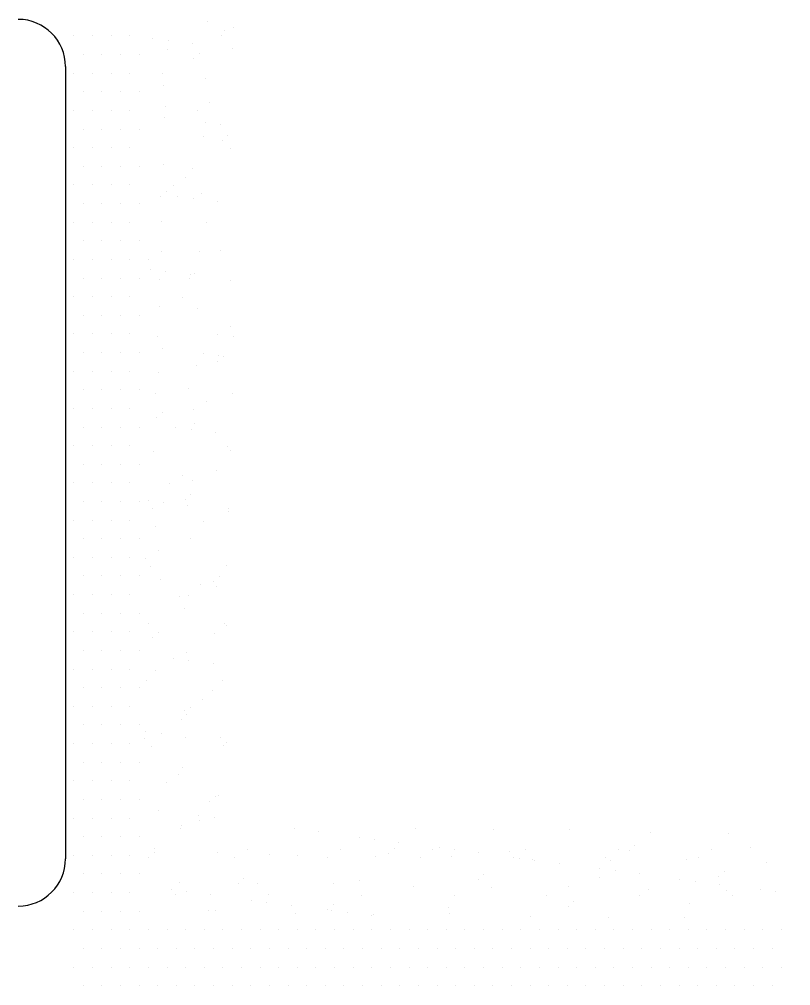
# Model space of a CAD drawing. Header units: millimetres. Extents: x -6300 to 1991, y -4770 to 4545.
# Drawn here: x 1500.626 to 1501.278, y 96.277 to 97.095 of the extents above; entities that cross this region are included whole.
import ezdxf

# ---------------------------------------------------------------- set-up
doc = ezdxf.new("R2010")
doc.units = ezdxf.units.MM
doc.header["$LTSCALE"] = 20
doc.header["$MEASUREMENT"] = 0
doc.linetypes.add('CONTINU', pattern=[0])
doc.linetypes.add('DASHDOT2', pattern=[0.5, 0.25, -0.125, 0, -0.125])
doc.layers.get('0').update_dxf_attribs({"linetype": 'CONTINUOUS'})
doc.layers.add('COTA', color=7, linetype='CONTINUOUS')
doc.layers.add('E-Lay-9', color=9, linetype='CONTINUOUS', lineweight=9)

# ---------------------------------------------------------------- blocks, each defined once
blk = doc.blocks.new('*X213')
at = {"color": 0}
for p, q in [((10.809375, 42.54375), (10.809375, 42.54375)), ((10.828125, 42.54375), (10.828125, 42.54375)), ((10.846875, 42.54375), (10.846875, 42.54375)), ((10.865625, 42.54375), (10.865625, 42.54375)), ((10.884375, 42.54375), (10.884375, 42.54375)), ((10.903125, 42.54375), (10.903125, 42.54375)), ((10.921875, 42.54375), (10.921875, 42.54375)), ((10.940625, 42.54375), (10.940625, 42.54375)), ((10.959375, 42.54375), (10.959375, 42.54375)), ((10.978125, 42.54375), (10.978125, 42.54375)), ((10.996875, 42.54375), (10.996875, 42.54375)), ((11.015625, 42.54375), (11.015625, 42.54375)), ((11.034375, 42.54375), (11.034375, 42.54375)), ((11.053125, 42.54375), (11.053125, 42.54375)), ((11.071875, 42.54375), (11.071875, 42.54375)), ((11.090625, 42.54375), (11.090625, 42.54375)), ((11.109375, 42.54375), (11.109375, 42.54375)), ((11.128125, 42.54375), (11.128125, 42.54375)), ((11.146875, 42.54375), (11.146875, 42.54375)), ((11.165625, 42.54375), (11.165625, 42.54375)), ((11.184375, 42.54375), (11.184375, 42.54375)), ((11.203125, 42.54375), (11.203125, 42.54375)), ((11.221875, 42.54375), (11.221875, 42.54375)), ((11.240625, 42.54375), (11.240625, 42.54375)), ((11.259375, 42.54375), (11.259375, 42.54375)), ((11.278125, 42.54375), (11.278125, 42.54375)), ((11.296875, 42.54375), (11.296875, 42.54375)), ((11.315625, 42.54375), (11.315625, 42.54375)), ((11.334375, 42.54375), (11.334375, 42.54375)), ((11.353125, 42.54375), (11.353125, 42.54375)), ((11.371875, 42.54375), (11.371875, 42.54375)), ((11.390625, 42.54375), (11.390625, 42.54375)), ((11.409375, 42.54375), (11.409375, 42.54375)), ((11.428125, 42.54375), (11.428125, 42.54375)), ((11.446875, 42.54375), (11.446875, 42.54375)), ((11.465625, 42.54375), (11.465625, 42.54375)), ((11.484375, 42.54375), (11.484375, 42.54375)), ((11.503125, 42.54375), (11.503125, 42.54375)), ((10.8, 42.525), (10.8, 42.525)), ((10.81875, 42.525), (10.81875, 42.525)), ((10.8375, 42.525), (10.8375, 42.525)), ((10.85625, 42.525), (10.85625, 42.525)), ((10.875, 42.525), (10.875, 42.525)), ((10.89375, 42.525), (10.89375, 42.525)), ((10.9125, 42.525), (10.9125, 42.525)), ((10.93125, 42.525), (10.93125, 42.525)), ((10.95, 42.525), (10.95, 42.525)), ((10.96875, 42.525), (10.96875, 42.525)), ((10.9875, 42.525), (10.9875, 42.525)), ((11.00625, 42.525), (11.00625, 42.525)), ((11.025, 42.525), (11.025, 42.525)), ((11.04375, 42.525), (11.04375, 42.525)), ((11.0625, 42.525), (11.0625, 42.525)), ((11.08125, 42.525), (11.08125, 42.525)), ((11.1, 42.525), (11.1, 42.525)), ((11.11875, 42.525), (11.11875, 42.525)), ((11.1375, 42.525), (11.1375, 42.525)), ((11.15625, 42.525), (11.15625, 42.525)), ((11.175, 42.525), (11.175, 42.525)), ((11.19375, 42.525), (11.19375, 42.525)), ((11.2125, 42.525), (11.2125, 42.525)), ((11.23125, 42.525), (11.23125, 42.525)), ((11.25, 42.525), (11.25, 42.525)), ((11.26875, 42.525), (11.26875, 42.525)), ((11.2875, 42.525), (11.2875, 42.525)), ((11.30625, 42.525), (11.30625, 42.525)), ((11.325, 42.525), (11.325, 42.525)), ((11.34375, 42.525), (11.34375, 42.525)), ((11.3625, 42.525), (11.3625, 42.525)), ((11.38125, 42.525), (11.38125, 42.525)), ((11.4, 42.525), (11.4, 42.525)), ((11.41875, 42.525), (11.41875, 42.525)), ((11.4375, 42.525), (11.4375, 42.525)), ((11.45625, 42.525), (11.45625, 42.525)), ((11.475, 42.525), (11.475, 42.525)), ((11.49375, 42.525), (11.49375, 42.525)), ((11.5125, 42.525), (11.5125, 42.525)), ((10.809375, 42.50625), (10.809375, 42.50625)), ((10.828125, 42.50625), (10.828125, 42.50625)), ((10.846875, 42.50625), (10.846875, 42.50625)), ((10.865625, 42.50625), (10.865625, 42.50625)), ((10.884375, 42.50625), (10.884375, 42.50625)), ((10.903125, 42.50625), (10.903125, 42.50625)), ((10.921875, 42.50625), (10.921875, 42.50625)), ((10.940625, 42.50625), (10.940625, 42.50625)), ((10.959375, 42.50625), (10.959375, 42.50625)), ((10.978125, 42.50625), (10.978125, 42.50625)), ((10.996875, 42.50625), (10.996875, 42.50625)), ((11.015625, 42.50625), (11.015625, 42.50625)), ((11.034375, 42.50625), (11.034375, 42.50625)), ((11.053125, 42.50625), (11.053125, 42.50625)), ((11.071875, 42.50625), (11.071875, 42.50625)), ((11.090625, 42.50625), (11.090625, 42.50625)), ((11.109375, 42.50625), (11.109375, 42.50625)), ((11.128125, 42.50625), (11.128125, 42.50625)), ((11.146875, 42.50625), (11.146875, 42.50625)), ((11.165625, 42.50625), (11.165625, 42.50625)), ((11.184375, 42.50625), (11.184375, 42.50625)), ((11.203125, 42.50625), (11.203125, 42.50625)), ((11.221875, 42.50625), (11.221875, 42.50625)), ((11.240625, 42.50625), (11.240625, 42.50625)), ((11.259375, 42.50625), (11.259375, 42.50625)), ((11.278125, 42.50625), (11.278125, 42.50625)), ((11.296875, 42.50625), (11.296875, 42.50625)), ((11.315625, 42.50625), (11.315625, 42.50625)), ((11.334375, 42.50625), (11.334375, 42.50625)), ((11.353125, 42.50625), (11.353125, 42.50625)), ((11.371875, 42.50625), (11.371875, 42.50625)), ((11.390625, 42.50625), (11.390625, 42.50625)), ((11.409375, 42.50625), (11.409375, 42.50625)), ((11.428125, 42.50625), (11.428125, 42.50625)), ((11.446875, 42.50625), (11.446875, 42.50625)), ((11.465625, 42.50625), (11.465625, 42.50625)), ((11.484375, 42.50625), (11.484375, 42.50625)), ((11.503125, 42.50625), (11.503125, 42.50625)), ((10.8, 42.4875), (10.8, 42.4875)), ((10.81875, 42.4875), (10.81875, 42.4875)), ((10.8375, 42.4875), (10.8375, 42.4875)), ((10.85625, 42.4875), (10.85625, 42.4875)), ((10.875, 42.4875), (10.875, 42.4875)), ((10.89375, 42.4875), (10.89375, 42.4875)), ((10.9125, 42.4875), (10.9125, 42.4875)), ((10.93125, 42.4875), (10.93125, 42.4875)), ((10.95, 42.4875), (10.95, 42.4875)), ((10.96875, 42.4875), (10.96875, 42.4875)), ((10.9875, 42.4875), (10.9875, 42.4875)), ((11.00625, 42.4875), (11.00625, 42.4875)), ((11.025, 42.4875), (11.025, 42.4875)), ((11.04375, 42.4875), (11.04375, 42.4875)), ((11.0625, 42.4875), (11.0625, 42.4875)), ((11.08125, 42.4875), (11.08125, 42.4875)), ((11.1, 42.4875), (11.1, 42.4875)), ((11.11875, 42.4875), (11.11875, 42.4875)), ((11.1375, 42.4875), (11.1375, 42.4875)), ((11.15625, 42.4875), (11.15625, 42.4875)), ((11.175, 42.4875), (11.175, 42.4875)), ((11.19375, 42.4875), (11.19375, 42.4875)), ((11.2125, 42.4875), (11.2125, 42.4875)), ((11.23125, 42.4875), (11.23125, 42.4875)), ((11.25, 42.4875), (11.25, 42.4875)), ((11.26875, 42.4875), (11.26875, 42.4875)), ((11.2875, 42.4875), (11.2875, 42.4875)), ((11.30625, 42.4875), (11.30625, 42.4875)), ((11.325, 42.4875), (11.325, 42.4875)), ((11.34375, 42.4875), (11.34375, 42.4875)), ((11.3625, 42.4875), (11.3625, 42.4875)), ((11.38125, 42.4875), (11.38125, 42.4875)), ((11.4, 42.4875), (11.4, 42.4875)), ((11.41875, 42.4875), (11.41875, 42.4875)), ((11.4375, 42.4875), (11.4375, 42.4875)), ((11.45625, 42.4875), (11.45625, 42.4875)), ((11.475, 42.4875), (11.475, 42.4875)), ((11.49375, 42.4875), (11.49375, 42.4875)), ((11.5125, 42.4875), (11.5125, 42.4875)), ((10.809375, 42.46875), (10.809375, 42.46875)), ((10.828125, 42.46875), (10.828125, 42.46875)), ((10.846875, 42.46875), (10.846875, 42.46875)), ((10.865625, 42.46875), (10.865625, 42.46875)), ((10.8, 42.45), (10.8, 42.45)), ((10.81875, 42.45), (10.81875, 42.45)), ((10.8375, 42.45), (10.8375, 42.45)), ((10.85625, 42.45), (10.85625, 42.45)), ((10.809375, 42.43125), (10.809375, 42.43125)), ((10.828125, 42.43125), (10.828125, 42.43125)), ((10.846875, 42.43125), (10.846875, 42.43125)), ((10.865625, 42.43125), (10.865625, 42.43125)), ((10.8, 42.4125), (10.8, 42.4125)), ((10.81875, 42.4125), (10.81875, 42.4125)), ((10.8375, 42.4125), (10.8375, 42.4125)), ((10.85625, 42.4125), (10.85625, 42.4125)), ((10.809375, 42.39375), (10.809375, 42.39375)), ((10.828125, 42.39375), (10.828125, 42.39375)), ((10.846875, 42.39375), (10.846875, 42.39375)), ((10.865625, 42.39375), (10.865625, 42.39375)), ((10.8, 42.375), (10.8, 42.375)), ((10.81875, 42.375), (10.81875, 42.375)), ((10.8375, 42.375), (10.8375, 42.375)), ((10.85625, 42.375), (10.85625, 42.375)), ((10.809375, 42.35625), (10.809375, 42.35625)), ((10.828125, 42.35625), (10.828125, 42.35625)), ((10.846875, 42.35625), (10.846875, 42.35625)), ((10.865625, 42.35625), (10.865625, 42.35625)), ((10.8, 42.3375), (10.8, 42.3375)), ((10.81875, 42.3375), (10.81875, 42.3375)), ((10.8375, 42.3375), (10.8375, 42.3375)), ((10.85625, 42.3375), (10.85625, 42.3375)), ((10.809375, 42.31875), (10.809375, 42.31875)), ((10.828125, 42.31875), (10.828125, 42.31875)), ((10.846875, 42.31875), (10.846875, 42.31875)), ((10.865625, 42.31875), (10.865625, 42.31875)), ((10.8, 42.3), (10.8, 42.3)), ((10.81875, 42.3), (10.81875, 42.3)), ((10.8375, 42.3), (10.8375, 42.3)), ((10.85625, 42.3), (10.85625, 42.3)), ((10.809375, 42.28125), (10.809375, 42.28125)), ((10.828125, 42.28125), (10.828125, 42.28125)), ((10.846875, 42.28125), (10.846875, 42.28125)), ((10.865625, 42.28125), (10.865625, 42.28125)), ((10.8, 42.2625), (10.8, 42.2625)), ((10.81875, 42.2625), (10.81875, 42.2625)), ((10.8375, 42.2625), (10.8375, 42.2625)), ((10.85625, 42.2625), (10.85625, 42.2625)), ((10.809375, 42.24375), (10.809375, 42.24375)), ((10.828125, 42.24375), (10.828125, 42.24375)), ((10.846875, 42.24375), (10.846875, 42.24375)), ((10.865625, 42.24375), (10.865625, 42.24375)), ((10.8, 42.225), (10.8, 42.225)), ((10.81875, 42.225), (10.81875, 42.225)), ((10.8375, 42.225), (10.8375, 42.225)), ((10.85625, 42.225), (10.85625, 42.225)), ((10.809375, 42.20625), (10.809375, 42.20625)), ((10.828125, 42.20625), (10.828125, 42.20625)), ((10.846875, 42.20625), (10.846875, 42.20625)), ((10.865625, 42.20625), (10.865625, 42.20625)), ((10.8, 42.1875), (10.8, 42.1875)), ((10.81875, 42.1875), (10.81875, 42.1875)), ((10.8375, 42.1875), (10.8375, 42.1875)), ((10.85625, 42.1875), (10.85625, 42.1875)), ((10.809375, 42.16875), (10.809375, 42.16875)), ((10.828125, 42.16875), (10.828125, 42.16875)), ((10.846875, 42.16875), (10.846875, 42.16875)), ((10.865625, 42.16875), (10.865625, 42.16875)), ((10.8, 42.15), (10.8, 42.15)), ((10.81875, 42.15), (10.81875, 42.15)), ((10.8375, 42.15), (10.8375, 42.15)), ((10.85625, 42.15), (10.85625, 42.15)), ((10.809375, 42.13125), (10.809375, 42.13125)), ((10.828125, 42.13125), (10.828125, 42.13125)), ((10.846875, 42.13125), (10.846875, 42.13125)), ((10.865625, 42.13125), (10.865625, 42.13125)), ((10.8, 42.1125), (10.8, 42.1125)), ((10.81875, 42.1125), (10.81875, 42.1125)), ((10.8375, 42.1125), (10.8375, 42.1125)), ((10.85625, 42.1125), (10.85625, 42.1125)), ((10.809375, 42.09375), (10.809375, 42.09375)), ((10.828125, 42.09375), (10.828125, 42.09375)), ((10.846875, 42.09375), (10.846875, 42.09375)), ((10.865625, 42.09375), (10.865625, 42.09375)), ((10.8, 42.075), (10.8, 42.075)), ((10.81875, 42.075), (10.81875, 42.075)), ((10.8375, 42.075), (10.8375, 42.075)), ((10.85625, 42.075), (10.85625, 42.075)), ((10.809375, 42.05625), (10.809375, 42.05625)), ((10.828125, 42.05625), (10.828125, 42.05625)), ((10.846875, 42.05625), (10.846875, 42.05625)), ((10.865625, 42.05625), (10.865625, 42.05625)), ((10.8, 42.0375), (10.8, 42.0375)), ((10.81875, 42.0375), (10.81875, 42.0375)), ((10.8375, 42.0375), (10.8375, 42.0375)), ((10.85625, 42.0375), (10.85625, 42.0375)), ((10.809375, 42.01875), (10.809375, 42.01875)), ((10.828125, 42.01875), (10.828125, 42.01875)), ((10.846875, 42.01875), (10.846875, 42.01875)), ((10.865625, 42.01875), (10.865625, 42.01875)), ((10.8, 42), (10.8, 42)), ((10.81875, 42), (10.81875, 42)), ((10.8375, 42), (10.8375, 42)), ((10.85625, 42), (10.85625, 42)), ((10.809375, 41.98125), (10.809375, 41.98125)), ((10.828125, 41.98125), (10.828125, 41.98125)), ((10.846875, 41.98125), (10.846875, 41.98125)), ((10.865625, 41.98125), (10.865625, 41.98125)), ((10.8, 41.9625), (10.8, 41.9625)), ((10.81875, 41.9625), (10.81875, 41.9625)), ((10.8375, 41.9625), (10.8375, 41.9625)), ((10.85625, 41.9625), (10.85625, 41.9625)), ((10.809375, 41.94375), (10.809375, 41.94375)), ((10.828125, 41.94375), (10.828125, 41.94375)), ((10.846875, 41.94375), (10.846875, 41.94375)), ((10.865625, 41.94375), (10.865625, 41.94375)), ((10.8, 41.925), (10.8, 41.925)), ((10.81875, 41.925), (10.81875, 41.925)), ((10.8375, 41.925), (10.8375, 41.925)), ((10.85625, 41.925), (10.85625, 41.925)), ((10.809375, 41.90625), (10.809375, 41.90625)), ((10.828125, 41.90625), (10.828125, 41.90625)), ((10.846875, 41.90625), (10.846875, 41.90625)), ((10.865625, 41.90625), (10.865625, 41.90625)), ((10.8, 41.8875), (10.8, 41.8875)), ((10.81875, 41.8875), (10.81875, 41.8875)), ((10.8375, 41.8875), (10.8375, 41.8875)), ((10.85625, 41.8875), (10.85625, 41.8875)), ((10.809375, 41.86875), (10.809375, 41.86875)), ((10.828125, 41.86875), (10.828125, 41.86875)), ((10.846875, 41.86875), (10.846875, 41.86875)), ((10.865625, 41.86875), (10.865625, 41.86875)), ((10.8, 41.85), (10.8, 41.85)), ((10.81875, 41.85), (10.81875, 41.85)), ((10.8375, 41.85), (10.8375, 41.85)), ((10.85625, 41.85), (10.85625, 41.85)), ((10.809375, 41.83125), (10.809375, 41.83125)), ((10.828125, 41.83125), (10.828125, 41.83125)), ((10.846875, 41.83125), (10.846875, 41.83125)), ((10.865625, 41.83125), (10.865625, 41.83125)), ((10.8, 41.8125), (10.8, 41.8125)), ((10.81875, 41.8125), (10.81875, 41.8125)), ((10.8375, 41.8125), (10.8375, 41.8125)), ((10.85625, 41.8125), (10.85625, 41.8125)), ((10.809375, 41.79375), (10.809375, 41.79375)), ((10.828125, 41.79375), (10.828125, 41.79375)), ((10.846875, 41.79375), (10.846875, 41.79375)), ((10.865625, 41.79375), (10.865625, 41.79375)), ((10.8, 41.775), (10.8, 41.775)), ((10.81875, 41.775), (10.81875, 41.775)), ((10.8375, 41.775), (10.8375, 41.775)), ((10.85625, 41.775), (10.85625, 41.775)), ((10.809375, 41.75625), (10.809375, 41.75625)), ((10.828125, 41.75625), (10.828125, 41.75625)), ((10.846875, 41.75625), (10.846875, 41.75625)), ((10.865625, 41.75625), (10.865625, 41.75625)), ((10.8, 41.7375), (10.8, 41.7375)), ((10.81875, 41.7375), (10.81875, 41.7375)), ((10.8375, 41.7375), (10.8375, 41.7375)), ((10.85625, 41.7375), (10.85625, 41.7375)), ((10.809375, 41.71875), (10.809375, 41.71875)), ((10.828125, 41.71875), (10.828125, 41.71875)), ((10.846875, 41.71875), (10.846875, 41.71875)), ((10.865625, 41.71875), (10.865625, 41.71875)), ((10.8, 41.7), (10.8, 41.7)), ((10.81875, 41.7), (10.81875, 41.7)), ((10.8375, 41.7), (10.8375, 41.7)), ((10.85625, 41.7), (10.85625, 41.7)), ((10.809375, 41.68125), (10.809375, 41.68125)), ((10.828125, 41.68125), (10.828125, 41.68125)), ((10.846875, 41.68125), (10.846875, 41.68125)), ((10.865625, 41.68125), (10.865625, 41.68125)), ((10.8, 41.6625), (10.8, 41.6625)), ((10.81875, 41.6625), (10.81875, 41.6625)), ((10.8375, 41.6625), (10.8375, 41.6625)), ((10.85625, 41.6625), (10.85625, 41.6625)), ((10.809375, 41.64375), (10.809375, 41.64375)), ((10.828125, 41.64375), (10.828125, 41.64375)), ((10.846875, 41.64375), (10.846875, 41.64375)), ((10.865625, 41.64375), (10.865625, 41.64375)), ((10.8, 41.625), (10.8, 41.625)), ((10.81875, 41.625), (10.81875, 41.625)), ((10.8375, 41.625), (10.8375, 41.625)), ((10.85625, 41.625), (10.85625, 41.625)), ((10.809375, 41.60625), (10.809375, 41.60625)), ((10.828125, 41.60625), (10.828125, 41.60625)), ((10.846875, 41.60625), (10.846875, 41.60625)), ((10.865625, 41.60625), (10.865625, 41.60625)), ((10.8, 41.5875), (10.8, 41.5875)), ((10.81875, 41.5875), (10.81875, 41.5875)), ((10.8375, 41.5875), (10.8375, 41.5875)), ((10.85625, 41.5875), (10.85625, 41.5875))]:
    blk.add_line(p, q, dxfattribs=at)
blk = doc.blocks.new('*X214')
at = {"color": 0}
for p, q in [((11.02321, 42.47067), (11.02321, 42.47067)), ((11.07509, 42.47021), (11.07509, 42.47021)), ((11.09948, 42.47342), (11.09948, 42.47342)), ((11.10174, 42.47167), (11.10174, 42.47167)), ((11.17849, 42.4713), (11.17849, 42.4713)), ((11.25951, 42.47422), (11.25951, 42.47422)), ((11.33804, 42.47522), (11.33804, 42.47522)), ((11.41478, 42.47486), (11.41478, 42.47486)), ((10.93568, 42.4683), (10.93568, 42.4683)), ((10.94219, 42.46775), (10.94219, 42.46775)), ((11.01873, 42.46279), (11.01873, 42.46279)), ((11.05572, 42.46727), (11.05572, 42.46727)), ((11.05948, 42.46815), (11.05948, 42.46815)), ((11.06125, 42.4622), (11.06125, 42.4622)), ((11.17753, 42.46462), (11.17753, 42.46462)), ((11.29758, 42.46359), (11.29758, 42.46359)), ((11.41939, 42.46093), (11.41939, 42.46093)), ((10.90257, 42.45211), (10.90257, 42.45211)), ((10.93798, 42.45216), (10.93798, 42.45216)), ((10.97873, 42.45752), (10.97873, 42.45752)), ((10.99434, 42.45958), (10.99434, 42.45958)), ((10.996, 42.45228), (10.996, 42.45228)), ((11.08942, 42.45245), (11.08942, 42.45245)), ((11.18285, 42.45262), (11.18285, 42.45262)), ((11.27627, 42.45279), (11.27627, 42.45279)), ((11.30311, 42.45852), (11.30311, 42.45852)), ((11.36969, 42.45296), (11.36969, 42.45296)), ((11.46312, 42.45313), (11.46312, 42.45313)), ((10.89797, 42.44689), (10.89797, 42.44689)), ((10.91359, 42.44895), (10.91359, 42.44895)), ((10.96554, 42.44094), (10.96554, 42.44094)), ((10.98454, 42.44099), (10.98454, 42.44099)), ((11.14231, 42.44354), (11.14231, 42.44354)), ((11.22084, 42.44455), (11.22084, 42.44455)), ((11.29758, 42.44418), (11.29758, 42.44418)), ((11.37861, 42.4471), (11.37861, 42.4471)), ((11.45016, 42.44191), (11.45016, 42.44191)), ((11.45713, 42.4481), (11.45713, 42.4481)), ((11.4909, 42.44728), (11.4909, 42.44728)), ((11.50652, 42.44933), (11.50652, 42.44933)), ((10.90601, 42.43999), (10.90601, 42.43999)), ((10.97107, 42.43587), (10.97107, 42.43587)), ((11.06128, 42.44062), (11.06128, 42.44062)), ((11.08735, 42.43829), (11.08735, 42.43829)), ((11.20739, 42.43725), (11.20739, 42.43725)), ((11.21292, 42.43219), (11.21292, 42.43219)), ((11.32921, 42.4346), (11.32921, 42.4346)), ((11.3694, 42.43128), (11.3694, 42.43128)), ((11.41015, 42.43665), (11.41015, 42.43665)), ((11.42577, 42.4387), (11.42577, 42.4387)), ((11.44925, 42.43357), (11.44925, 42.43357)), ((11.3294, 42.42601), (11.3294, 42.42601)), ((11.34501, 42.42807), (11.34501, 42.42807)), ((11.45478, 42.4285), (11.45478, 42.4285)), ((10.87535, 42.41461), (10.87535, 42.41461)), ((10.96203, 42.41423), (10.96203, 42.41423)), ((10.99716, 42.41196), (10.99716, 42.41196)), ((11.0251, 42.41287), (11.0251, 42.41287)), ((11.05546, 42.4144), (11.05546, 42.4144)), ((11.10363, 42.41387), (11.10363, 42.41387)), ((11.14888, 42.41457), (11.14888, 42.41457)), ((11.18037, 42.4135), (11.18037, 42.4135)), ((11.2423, 42.41474), (11.2423, 42.41474)), ((11.24865, 42.41538), (11.24865, 42.41538)), ((11.2614, 42.41642), (11.2614, 42.41642)), ((11.26426, 42.41744), (11.26426, 42.41744)), ((11.28865, 42.42065), (11.28865, 42.42065)), ((11.33573, 42.41491), (11.33573, 42.41491)), ((11.33993, 42.41742), (11.33993, 42.41742)), ((11.41667, 42.41705), (11.41667, 42.41705)), ((11.42915, 42.41508), (11.42915, 42.41508)), ((11.4977, 42.41997), (11.4977, 42.41997)), ((10.88088, 42.40954), (10.88088, 42.40954)), ((10.88126, 42.406), (10.88126, 42.406)), ((10.94408, 42.40995), (10.94408, 42.40995)), ((10.97468, 42.40617), (10.97468, 42.40617)), ((11.06811, 42.40634), (11.06811, 42.40634)), ((11.11721, 42.41092), (11.11721, 42.41092)), ((11.12274, 42.40586), (11.12274, 42.40586)), ((11.16153, 42.40651), (11.16153, 42.40651)), ((11.16789, 42.40475), (11.16789, 42.40475)), ((11.18351, 42.40681), (11.18351, 42.40681)), ((11.2079, 42.41002), (11.2079, 42.41002)), ((11.23902, 42.40827), (11.23902, 42.40827)), ((11.25496, 42.40668), (11.25496, 42.40668)), ((11.34838, 42.40685), (11.34838, 42.40685)), ((11.35906, 42.40724), (11.35906, 42.40724)), ((11.36459, 42.40217), (11.36459, 42.40217)), ((11.4418, 42.40702), (11.4418, 42.40702)), ((11.48088, 42.40459), (11.48088, 42.40459)), ((11.08714, 42.39412), (11.08714, 42.39412)), ((11.10275, 42.39618), (11.10275, 42.39618)), ((11.12714, 42.39939), (11.12714, 42.39939)), ((10.90698, 42.38563), (10.90698, 42.38563)), ((11.022, 42.38554), (11.022, 42.38554)), ((11.04639, 42.38875), (11.04639, 42.38875)), ((11.1442, 42.38574), (11.1442, 42.38574)), ((11.22273, 42.38674), (11.22273, 42.38674)), ((11.29947, 42.38637), (11.29947, 42.38637)), ((11.3805, 42.38929), (11.3805, 42.38929)), ((11.45902, 42.39029), (11.45902, 42.39029)), ((10.9079, 42.38219), (10.9079, 42.38219)), ((10.92563, 42.37286), (10.92563, 42.37286)), ((10.9268, 42.37699), (10.9268, 42.37699)), ((10.94125, 42.37491), (10.94125, 42.37491)), ((10.88488, 42.36749), (10.88488, 42.36749)), ((10.93684, 42.35826), (10.93684, 42.35826)), ((10.94237, 42.3532), (10.94237, 42.3532)), ((10.94597, 42.35214), (10.94597, 42.35214)), ((10.89284, 42.33894), (10.89284, 42.33894)), ((10.90549, 42.33088), (10.90549, 42.33088)), ((10.90979, 42.32438), (10.90979, 42.32438)), ((10.87829, 42.30295), (10.87829, 42.30295)), ((10.95103, 42.30186), (10.95103, 42.30186)), ((10.95329, 42.29882), (10.95329, 42.29882)), ((10.87111, 42.2947), (10.87111, 42.2947)), ((10.87254, 42.28819), (10.87254, 42.28819)), ((10.88815, 42.29025), (10.88815, 42.29025)), ((10.91254, 42.29346), (10.91254, 42.29346)), ((10.94786, 42.29434), (10.94786, 42.29434)), ((10.90815, 42.27559), (10.90815, 42.27559)), ((10.91168, 42.26658), (10.91168, 42.26658)), ((10.91368, 42.27052), (10.91368, 42.27052)), ((10.91707, 42.26381), (10.91707, 42.26381)), ((10.92972, 42.25575), (10.92972, 42.25575)), ((10.93978, 42.24661), (10.93978, 42.24661)), ((10.873, 42.2369), (10.873, 42.2369)), ((10.94975, 42.23653), (10.94975, 42.23653)), ((10.88183, 42.22657), (10.88183, 42.22657)), ((10.9402, 42.21943), (10.9402, 42.21943)), ((10.9002, 42.21416), (10.9002, 42.21416)), ((10.91357, 42.20877), (10.91357, 42.20877)), ((10.91581, 42.21622), (10.91581, 42.21622)), ((10.87945, 42.19292), (10.87945, 42.19292)), ((10.94129, 42.18869), (10.94129, 42.18869)), ((10.87489, 42.1791), (10.87489, 42.1791)), ((10.88498, 42.18785), (10.88498, 42.18785)), ((10.95164, 42.17873), (10.95164, 42.17873)), ((10.95394, 42.18063), (10.95394, 42.18063)), ((10.91108, 42.16393), (10.91108, 42.16393)), ((10.90606, 42.15145), (10.90606, 42.15145)), ((10.91546, 42.15097), (10.91546, 42.15097)), ((10.92786, 42.14013), (10.92786, 42.14013)), ((10.94347, 42.14218), (10.94347, 42.14218)), ((10.88711, 42.13476), (10.88711, 42.13476)), ((10.94094, 42.13657), (10.94094, 42.13657)), ((10.94647, 42.1315), (10.94647, 42.1315)), ((10.87678, 42.12129), (10.87678, 42.12129)), ((10.95353, 42.12092), (10.95353, 42.12092)), ((10.8721, 42.1134), (10.8721, 42.1134)), ((10.88475, 42.10534), (10.88475, 42.10534)), ((10.91735, 42.09316), (10.91735, 42.09316)), ((10.88239, 42.08126), (10.88239, 42.08126)), ((10.93029, 42.07632), (10.93029, 42.07632)), ((10.87867, 42.06349), (10.87867, 42.06349)), ((10.95542, 42.06312), (10.95542, 42.06312)), ((10.95552, 42.06609), (10.95552, 42.06609)), ((10.87477, 42.05546), (10.87477, 42.05546)), ((10.89038, 42.05752), (10.89038, 42.05752)), ((10.91225, 42.0539), (10.91225, 42.0539)), ((10.91477, 42.06073), (10.91477, 42.06073)), ((10.91777, 42.04883), (10.91777, 42.04883)), ((10.89633, 42.03827), (10.89633, 42.03827)), ((10.91924, 42.03536), (10.91924, 42.03536)), ((10.90898, 42.03022), (10.90898, 42.03022)), ((10.94387, 42.02491), (10.94387, 42.02491)), ((10.88056, 42.00568), (10.88056, 42.00568)), ((10.95731, 42.00531), (10.95731, 42.00531)), ((10.95452, 42.0012), (10.95452, 42.0012)), ((10.94243, 41.9867), (10.94243, 41.9867)), ((10.90243, 41.98143), (10.90243, 41.98143)), ((10.91804, 41.98348), (10.91804, 41.98348)), ((10.92113, 41.97755), (10.92113, 41.97755)), ((10.88355, 41.97122), (10.88355, 41.97122)), ((10.88908, 41.96615), (10.88908, 41.96615)), ((10.92056, 41.96315), (10.92056, 41.96315)), ((10.93321, 41.95509), (10.93321, 41.95509)), ((10.88245, 41.94788), (10.88245, 41.94788)), ((10.9592, 41.94751), (10.9592, 41.94751)), ((10.91518, 41.94224), (10.91518, 41.94224)), ((10.88533, 41.92591), (10.88533, 41.92591)), ((10.92302, 41.91975), (10.92302, 41.91975)), ((10.93009, 41.9074), (10.93009, 41.9074)), ((10.94504, 41.91488), (10.94504, 41.91488)), ((10.9457, 41.90945), (10.9457, 41.90945)), ((10.95057, 41.90981), (10.95057, 41.90981)), ((10.88934, 41.90203), (10.88934, 41.90203)), ((10.88434, 41.89007), (10.88434, 41.89007)), ((10.94479, 41.88803), (10.94479, 41.88803)), ((10.96109, 41.8897), (10.96109, 41.8897)), ((10.95744, 41.87997), (10.95744, 41.87997)), ((10.88648, 41.85956), (10.88648, 41.85956)), ((10.92491, 41.86194), (10.92491, 41.86194)), ((10.90955, 41.85079), (10.90955, 41.85079)), ((10.88623, 41.83227), (10.88623, 41.83227)), ((10.91634, 41.8322), (10.91634, 41.8322)), ((10.917, 41.828), (10.917, 41.828)), ((10.95775, 41.83336), (10.95775, 41.83336)), ((10.87699, 41.82273), (10.87699, 41.82273)), ((10.89261, 41.82479), (10.89261, 41.82479)), ((10.92187, 41.82714), (10.92187, 41.82714)), ((10.87559, 41.81274), (10.87559, 41.81274)), ((10.88824, 41.80468), (10.88824, 41.80468)), ((10.9268, 41.80414), (10.9268, 41.80414)), ((10.94797, 41.80322), (10.94797, 41.80322)), ((10.88812, 41.77446), (10.88812, 41.77446)), ((10.93378, 41.77566), (10.93378, 41.77566)), ((10.92027, 41.75075), (10.92027, 41.75075)), ((10.94466, 41.75397), (10.94466, 41.75397)), ((10.88765, 41.74953), (10.88765, 41.74953)), ((10.89318, 41.74446), (10.89318, 41.74446)), ((10.90465, 41.7487), (10.90465, 41.7487)), ((10.92869, 41.74633), (10.92869, 41.74633)), ((10.89982, 41.73761), (10.89982, 41.73761)), ((10.91247, 41.72955), (10.91247, 41.72955)), ((10.89001, 41.71666), (10.89001, 41.71666)), ((10.91928, 41.72055), (10.91928, 41.72055)), ((10.94914, 41.69318), (10.94914, 41.69318)), ((10.95801, 41.70054), (10.95801, 41.70054)), ((10.93058, 41.68853), (10.93058, 41.68853)), ((10.95467, 41.68812), (10.95467, 41.68812)), ((10.93231, 41.67467), (10.93231, 41.67467)), ((10.94793, 41.67672), (10.94793, 41.67672)), ((10.89156, 41.6693), (10.89156, 41.6693)), ((10.92405, 41.66249), (10.92405, 41.66249)), ((10.8919, 41.65885), (10.8919, 41.65885)), ((10.9367, 41.65443), (10.9367, 41.65443)), ((10.89058, 41.63787), (10.89058, 41.63787)), ((10.88882, 41.62525), (10.88882, 41.62525)), ((10.93247, 41.63073), (10.93247, 41.63073)), ((10.92044, 41.61051), (10.92044, 41.61051)), ((10.92597, 41.60544), (10.92597, 41.60544)), ((10.89379, 41.60105), (10.89379, 41.60105)), ((10.91922, 41.59527), (10.91922, 41.59527)), ((10.95997, 41.60063), (10.95997, 41.60063)), ((10.87922, 41.59), (10.87922, 41.59)), ((10.89483, 41.59206), (10.89483, 41.59206)), ((10.94828, 41.58737), (10.94828, 41.58737)), ((10.95207, 41.58153), (10.95207, 41.58153)), ((10.96093, 41.57931), (10.96093, 41.57931)), ((10.93436, 41.57292), (10.93436, 41.57292))]:
    blk.add_line(p, q, dxfattribs=at)
blk = doc.blocks.new('A$C7AFB675E')
at = {"color": 8}
blk.add_line((4.29348, 2.84317), (3.62348, 2.84317), dxfattribs=at)
for centre, start, end in [((3.62348, 2.88317), 180, 270), ((4.29348, 2.88317), 270, 0)]:
    blk.add_arc(centre, 0.04, start, end, dxfattribs=at)
at = {"layer": 'E-Lay-9', "color": 8, "xscale": -0.8400000000000034, "yscale": 0.8400000000000034, "zscale": 0.84, "rotation": 90}
for name in ['*X213', '*X214']:
    blk.add_blockref(name, (39.25294, 11.90804), dxfattribs=at)

msp = doc.modelspace()

# ---------------------------------------------------------------- linework, layer by layer
at = {"layer": 'COTA', "color": 2, "linetype": 'DASHDOT2'}
msp.add_line((1519.58618, 96.31187, 1.82961), (1490.98054, 96.31142, 1.82961), dxfattribs=at)

# ---------------------------------------------------------------- block references
at = {"color": 9, "linetype": 'CONTINU', "rotation": 90.00000000000001}
msp.add_blockref('A$C7AFB675E', (1503.50815, 92.76111), dxfattribs=at)

doc.saveas('drawing.dxf')
